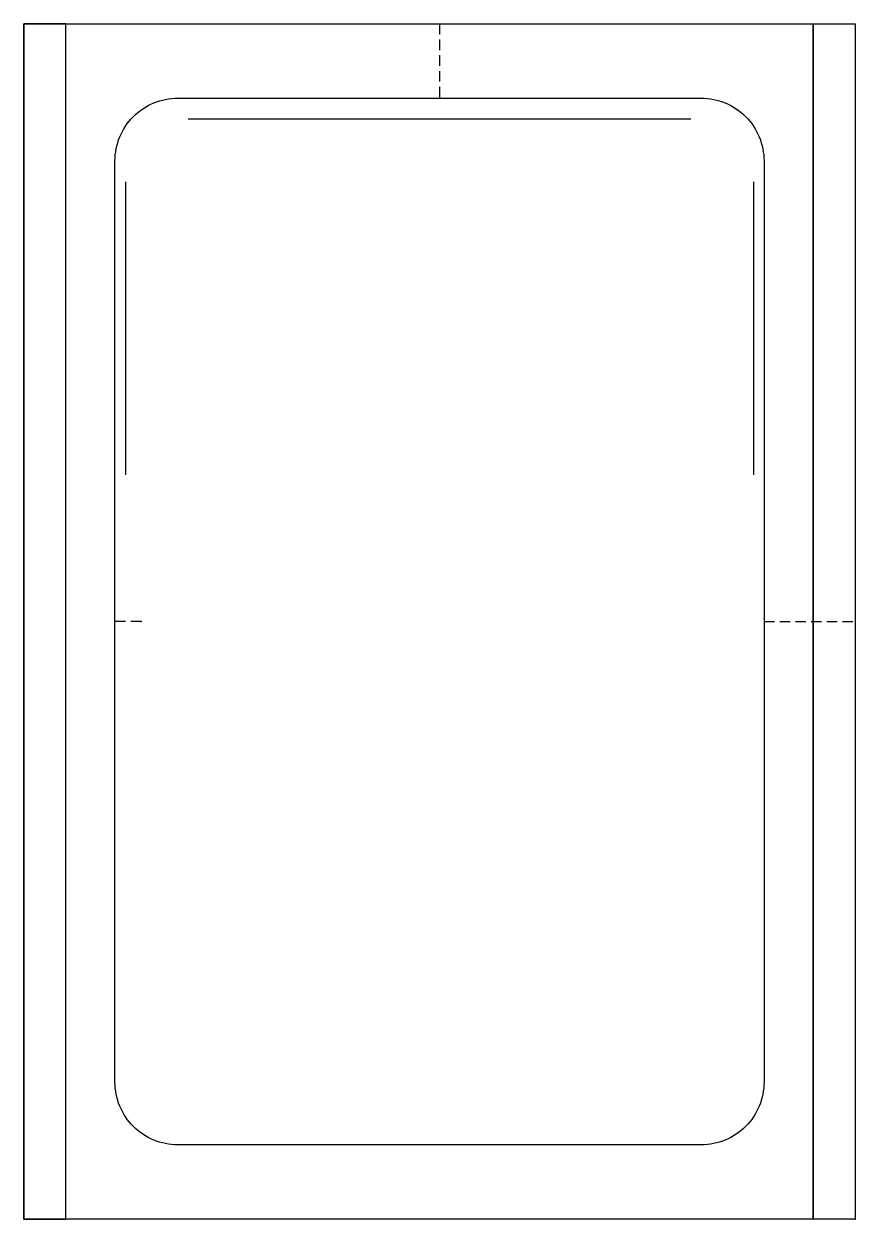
# Model space of a CAD drawing. Header units: millimetres. Extents: x -5.6 to 34.1, y -28.6 to 28.6.
import ezdxf

# ---------------------------------------------------------------- set-up
doc = ezdxf.new("R2010")
doc.units = ezdxf.units.MM
doc.linetypes.add('DASHED', pattern=[0.75, 0.5, -0.25])
doc.layers.get('0').update_dxf_attribs({"linetype": 'CONTINUOUS'})
doc.layers.add('1', color=7, linetype='DASHED')

msp = doc.modelspace()

# ---------------------------------------------------------------- linework, layer by layer
for p, q in [((26.25, 24), (2.25, 24)), ((-0.75, 21), (-0.75, 7)), ((29.25, 21), (29.25, 7)), ((32.1, 1.5), (32.1, -1.5))]:
    msp.add_line(p, q)
for points in [[(-5.6, 28.55), (-5.6, -28.55), (-3.6, -28.55), (-3.6, 28.55)], [(-5.6, 28.55), (34.1, 28.55), (34.1, -28.55), (-5.6, -28.55)], [(32.1, -28.55), (32.1, 28.55)]]:
    msp.add_lwpolyline(points, close=True)
msp.add_lwpolyline([(1.75, 25), (26.75, 25, -0.414214), (29.75, 22), (29.75, -22, -0.414214), (26.75, -25), (1.75, -25, -0.414214), (-1.25, -22), (-1.25, 22, -0.414214)], format="xyb", close=True)
for p in [(0, 0), (34.1, -28.55)]:
    msp.add_point(p)
at = {"layer": '1'}
for p, q in [((14.25, 28.55), (14.25, 25)), ((0, 0), (-1.25, 0)), ((29.75, 0), (34.1, 0))]:
    msp.add_line(p, q, dxfattribs=at)

doc.saveas('drawing.dxf')
